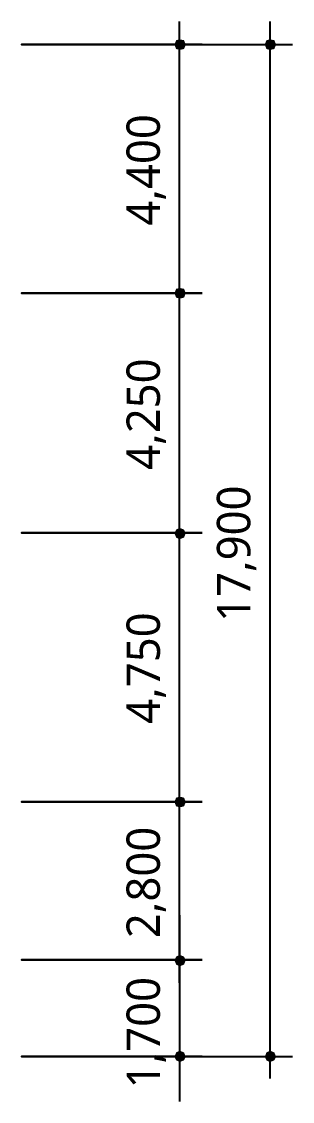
# Model space of a CAD drawing. Header units: millimetres. Extents: x -4048 to 127016, y -1911 to 106724.
# Drawn here: x 122210 to 127016, y 19907 to 39020 of the extents above; entities that cross this region are included whole.
import ezdxf

# ---------------------------------------------------------------- set-up
doc = ezdxf.new("R2010")
doc.units = ezdxf.units.MM
for name, color, linetype in [('PDF_문자', 7, 'Continuous'), ('PDF_솔리드 채우기', 7, 'Continuous'), ('PDF_형상', 7, 'Continuous')]:
    doc.layers.add(name, color=color, linetype=linetype)
doc.styles.add('PDF 맑은 고딕', font='malgun.ttf')

msp = doc.modelspace()

# ---------------------------------------------------------------- linework, layer by layer
at = {"layer": 'PDF_솔리드 채우기', "transparency": 33554559}
for points in [[(124953, 38691), (124922, 38613), (125016, 38613)], [(124922, 38613), (124953, 38535), (125016, 38613)], [(125016, 38706), (124953, 38691), (125016, 38613)], [(124953, 38535), (125016, 38520), (125016, 38613)], [(125093, 38691), (125016, 38706), (125016, 38613)], [(125124, 38613), (125093, 38691), (125016, 38613)], [(125016, 38520), (125093, 38535), (125016, 38613)], [(125093, 38535), (125124, 38613), (125016, 38613)], [(126555, 38691), (126524, 38613), (126617, 38613)], [(126524, 38613), (126555, 38535), (126617, 38613)], [(126617, 38706), (126555, 38691), (126617, 38613)], [(126555, 38535), (126617, 38520), (126617, 38613)], [(126695, 38691), (126617, 38706), (126617, 38613)], [(126726, 38613), (126695, 38691), (126617, 38613)], [(126617, 38520), (126695, 38535), (126617, 38613)], [(126695, 38535), (126726, 38613), (126617, 38613)], [(124953, 34290), (124922, 34212), (125016, 34212)], [(124953, 34290), (124922, 34212), (125016, 34212)], [(125016, 34305), (124953, 34290), (125016, 34212)], [(125016, 34305), (124953, 34290), (125016, 34212)], [(125093, 34290), (125016, 34305), (125016, 34212)], [(125093, 34290), (125016, 34305), (125016, 34212)], [(125124, 34212), (125093, 34290), (125016, 34212)], [(125124, 34212), (125093, 34290), (125016, 34212)], [(124922, 34212), (124953, 34134), (125016, 34212)], [(124922, 34212), (124953, 34134), (125016, 34212)], [(124953, 34134), (125016, 34118), (125016, 34212)], [(124953, 34134), (125016, 34118), (125016, 34212)], [(125016, 34118), (125093, 34134), (125016, 34212)], [(125093, 34134), (125124, 34212), (125016, 34212)], [(125016, 34118), (125093, 34134), (125016, 34212)], [(125093, 34134), (125124, 34212), (125016, 34212)], [(124953, 30028), (124922, 29966), (125016, 29966)], [(124953, 30028), (124922, 29966), (125016, 29966)], [(125016, 30059), (124953, 30028), (125016, 29966)], [(125016, 30059), (124953, 30028), (125016, 29966)], [(125093, 30028), (125016, 30059), (125016, 29966)], [(125093, 30028), (125016, 30059), (125016, 29966)], [(125124, 29966), (125093, 30028), (125016, 29966)], [(125124, 29966), (125093, 30028), (125016, 29966)], [(124922, 29966), (124953, 29888), (125016, 29966)], [(124922, 29966), (124953, 29888), (125016, 29966)], [(124953, 29888), (125016, 29857), (125016, 29966)], [(124953, 29888), (125016, 29857), (125016, 29966)], [(125016, 29857), (125093, 29888), (125016, 29966)], [(125093, 29888), (125124, 29966), (125016, 29966)], [(125016, 29857), (125093, 29888), (125016, 29966)], [(125093, 29888), (125124, 29966), (125016, 29966)], [(124953, 25284), (124922, 25207), (125016, 25207)], [(124953, 25284), (124922, 25207), (125016, 25207)], [(125016, 25300), (124953, 25284), (125016, 25207)], [(125016, 25300), (124953, 25284), (125016, 25207)], [(125093, 25284), (125016, 25300), (125016, 25207)], [(125093, 25284), (125016, 25300), (125016, 25207)], [(125124, 25207), (125093, 25284), (125016, 25207)], [(125124, 25207), (125093, 25284), (125016, 25207)], [(124922, 25207), (124953, 25129), (125016, 25207)], [(124922, 25207), (124953, 25129), (125016, 25207)], [(124953, 25129), (125016, 25113), (125016, 25207)], [(124953, 25129), (125016, 25113), (125016, 25207)], [(125016, 25113), (125093, 25129), (125016, 25207)], [(125093, 25129), (125124, 25207), (125016, 25207)], [(125016, 25113), (125093, 25129), (125016, 25207)], [(125093, 25129), (125124, 25207), (125016, 25207)], [(124953, 22469), (124922, 22407), (125016, 22407)], [(124953, 22469), (124922, 22407), (125016, 22407)], [(124922, 22407), (124953, 22329), (125016, 22407)], [(124922, 22407), (124953, 22329), (125016, 22407)], [(125016, 22501), (124953, 22469), (125016, 22407)], [(125016, 22501), (124953, 22469), (125016, 22407)], [(124953, 22329), (125016, 22298), (125016, 22407)], [(124953, 22329), (125016, 22298), (125016, 22407)], [(125093, 22469), (125016, 22501), (125016, 22407)], [(125093, 22469), (125016, 22501), (125016, 22407)], [(125124, 22407), (125093, 22469), (125016, 22407)], [(125124, 22407), (125093, 22469), (125016, 22407)], [(125016, 22298), (125093, 22329), (125016, 22407)], [(125093, 22329), (125124, 22407), (125016, 22407)], [(125016, 22298), (125093, 22329), (125016, 22407)], [(125093, 22329), (125124, 22407), (125016, 22407)], [(124953, 20774), (124922, 20696), (125016, 20696)], [(124922, 20696), (124953, 20634), (125016, 20696)], [(125016, 20805), (124953, 20774), (125016, 20696)], [(124953, 20634), (125016, 20603), (125016, 20696)], [(125093, 20774), (125016, 20805), (125016, 20696)], [(125124, 20696), (125093, 20774), (125016, 20696)], [(125016, 20603), (125093, 20634), (125016, 20696)], [(125093, 20634), (125124, 20696), (125016, 20696)], [(126555, 20774), (126524, 20696), (126617, 20696)], [(126524, 20696), (126555, 20634), (126617, 20696)], [(126617, 20805), (126555, 20774), (126617, 20696)], [(126555, 20634), (126617, 20603), (126617, 20696)], [(126695, 20774), (126617, 20805), (126617, 20696)], [(126726, 20696), (126695, 20774), (126617, 20696)], [(126617, 20603), (126695, 20634), (126617, 20696)], [(126695, 20634), (126726, 20696), (126617, 20696)]]:
    msp.add_solid(points, dxfattribs=at)
at = {"layer": 'PDF_형상', "lineweight": 25}
for points in [[(125010, 33810), (125010, 39020)], [(126612, 39020), (126612, 20311)], [(125414, 38616), (122210, 38616), (127016, 38616)], [(125010, 29565), (125010, 34619)], [(125010, 24806), (125010, 30358)], [(125010, 22006), (125010, 25614)], [(125010, 23204), (125010, 22411), (125010, 20700), (125010, 19907)], [(125414, 20700), (122210, 20700), (127016, 20700)]]:
    msp.add_lwpolyline(points, dxfattribs=at)
for points in [[(125414, 34215), (122210, 34215)], [(125414, 29969), (122210, 29969)], [(125414, 25210), (122210, 25210)], [(125414, 22411), (122210, 22411)]]:
    msp.add_lwpolyline(points, close=True, dxfattribs=at)

# ---------------------------------------------------------------- texts
at = {"layer": 'PDF_문자', "char_height": 592.5, "attachment_point": 4, "rotation": 90, "style": 'PDF 맑은 고딕'}
for s, insert in [('4,400', (124422, 35409)), ('4,250', (124422, 31086)), ('17,900', (126025, 28395)), ('4,750', (124422, 26591)), ('2,800', (124422, 22796)), ('1,700', (124422, 20137))]:
    msp.add_mtext(s, dxfattribs=dict(at, insert=insert))

doc.saveas('drawing.dxf')
